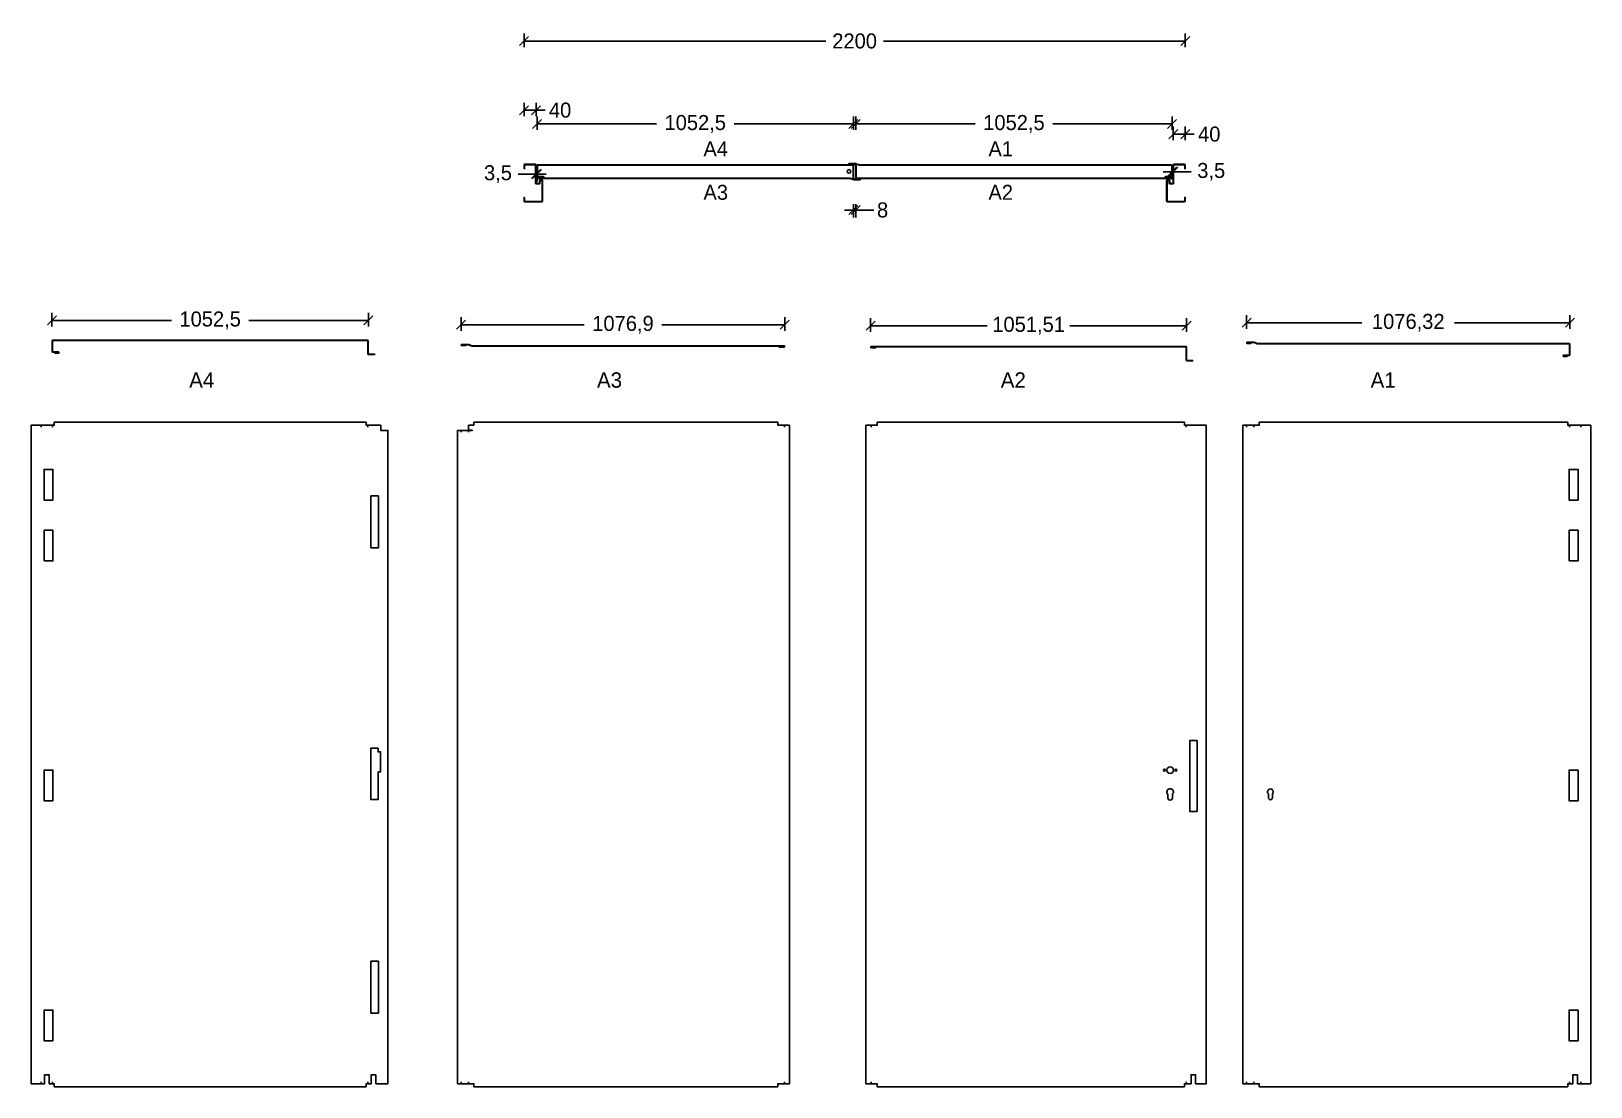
# Model space of a CAD drawing. Header units: inches. Extents: x 0 to 5189, y 0 to 3510.
import ezdxf

# ---------------------------------------------------------------- set-up
doc = ezdxf.new("R2010")
doc.units = ezdxf.units.IN
doc.header["$MEASUREMENT"] = 0
doc.linetypes.add('CENTERX2', pattern=[20.32, 12.7, -2.54, 2.54, -2.54])
doc.layers.add('A-DIMS-INSD', color=7, linetype='Continuous')
doc.dimstyles.new('Sh', dxfattribs={"dimscale": 20, "dimtxt": 2.5, "dimasz": 1.5, "dimexe": 1.25, "dimexo": 0.625, "dimtad": 0, "dimtxsty": 'Standard', "dimblk": 'OBLIQUE', "dimcen": 2.5, "dimadec": 0, "dimazin": 0, "dimtfac": 1, "dimtmove": 0, "dimatfit": 3, "dimfxl": 1, "dimfxlon": 1, "dimarcsym": 0})

# ---------------------------------------------------------------- blocks, each defined once
blk = doc.blocks.new('_Oblique')
at = {"color": 0, "linetype": 'ByBlock', "lineweight": -2}
blk.add_line((-0.5, -0.5), (0.5, 0.5), dxfattribs=at)
blk = doc.blocks.new('*D16')
at = {"layer": 'A-DIMS-INSD', "color": 0, "lineweight": -2, "transparency": 16777216}
for p, q in [((2743.8, 3182), (2743.8, 3227)), ((3796.3, 3182), (3796.3, 3227)), ((2743.8, 3202), (3140.8, 3202)), ((3796.3, 3202), (3399.2, 3202))]:
    blk.add_line(p, q, dxfattribs=at)
at = {"layer": 'Defpoints', "color": 0, "transparency": 16777216}
for p in [(3796.3, 3202), (2743.8, 3078.8), (3796.3, 3079.3)]:
    blk.add_point(p, dxfattribs=at)
at = {"layer": 'A-DIMS-INSD', "color": 0, "lineweight": -2, "transparency": 16777216, "xscale": 30, "yscale": 30, "zscale": 30, "rotation": 180}
blk.add_blockref('_Oblique', (2743.8, 3202), dxfattribs=at)
at = {"layer": 'A-DIMS-INSD', "color": 0, "lineweight": -2, "transparency": 16777216, "xscale": 30, "yscale": 30, "zscale": 30}
blk.add_blockref('_Oblique', (3796.3, 3202), dxfattribs=at)
at = {"layer": 'A-DIMS-INSD', "color": 0, "transparency": 16777216, "insert": (3270, 3202), "char_height": 50, "attachment_point": 5}
blk.add_mtext('1052,5', dxfattribs=at)
blk = doc.blocks.new('*D18')
at = {"color": 0, "lineweight": -2, "transparency": 16777216}
for p, q in [((1639.8, 3227.7), (1639.8, 3272.7)), ((1679.8, 3227.7), (1679.8, 3272.7)), ((1639.8, 3247.7), (1679.8, 3247.7)), ((1679.8, 3247.7), (1709.8, 3247.7))]:
    blk.add_line(p, q, dxfattribs=at)
at = {"layer": 'Defpoints', "color": 0, "transparency": 16777216}
for p in [(1679.8, 3247.7), (1639.8, 3058.8), (1679.8, 3058.8)]:
    blk.add_point(p, dxfattribs=at)
at = {"color": 0, "lineweight": -2, "transparency": 16777216, "xscale": 30, "yscale": 30, "zscale": 30, "rotation": 180}
blk.add_blockref('_Oblique', (1639.8, 3247.7), dxfattribs=at)
at = {"color": 0, "lineweight": -2, "transparency": 16777216, "xscale": 30, "yscale": 30, "zscale": 30}
blk.add_blockref('_Oblique', (1679.8, 3247.7), dxfattribs=at)
at = {"color": 0, "transparency": 16777216, "insert": (1759.8, 3247.7), "char_height": 50, "attachment_point": 5}
blk.add_mtext('40', dxfattribs=at)
blk = doc.blocks.new('*D19')
at = {"color": 0, "lineweight": -2, "transparency": 16777216}
for p, q in [((1639.8, 3457.6), (1639.8, 3502.6)), ((1639.8, 3477.6), (2643.9, 3477.6)), ((3839.8, 3477.6), (2835.6, 3477.6)), ((3839.8, 3457.6), (3839.8, 3502.6))]:
    blk.add_line(p, q, dxfattribs=at)
at = {"layer": 'Defpoints', "color": 0, "transparency": 16777216}
for p in [(3839.8, 3477.6), (1639.8, 3058.8), (3839.8, 3058.8)]:
    blk.add_point(p, dxfattribs=at)
at = {"color": 0, "lineweight": -2, "transparency": 16777216, "xscale": 30, "yscale": 30, "zscale": 30, "rotation": 180}
blk.add_blockref('_Oblique', (1639.8, 3477.6), dxfattribs=at)
at = {"color": 0, "lineweight": -2, "transparency": 16777216, "xscale": 30, "yscale": 30, "zscale": 30}
blk.add_blockref('_Oblique', (3839.8, 3477.6), dxfattribs=at)
at = {"color": 0, "transparency": 16777216, "insert": (2739.8, 3477.6), "char_height": 50, "attachment_point": 5}
blk.add_mtext('2200', dxfattribs=at)
blk = doc.blocks.new('*D17')
at = {"color": 0, "lineweight": -2, "transparency": 16777216}
for p, q in [((1683.3, 3182), (1683.3, 3227)), ((2735.8, 3182), (2735.8, 3227)), ((1683.3, 3202), (2080.4, 3202)), ((2735.8, 3202), (2338.7, 3202))]:
    blk.add_line(p, q, dxfattribs=at)
at = {"layer": 'Defpoints', "color": 0, "transparency": 16777216}
for p in [(2735.8, 3202), (1683.3, 3079.9), (2735.8, 3079.9)]:
    blk.add_point(p, dxfattribs=at)
at = {"color": 0, "lineweight": -2, "transparency": 16777216, "xscale": 30, "yscale": 30, "zscale": 30, "rotation": 180}
blk.add_blockref('_Oblique', (1683.3, 3202), dxfattribs=at)
at = {"color": 0, "lineweight": -2, "transparency": 16777216, "xscale": 30, "yscale": 30, "zscale": 30}
blk.add_blockref('_Oblique', (2735.8, 3202), dxfattribs=at)
at = {"color": 0, "transparency": 16777216, "insert": (2209.5, 3202), "char_height": 50, "attachment_point": 5}
blk.add_mtext('1052,5', dxfattribs=at)
blk = doc.blocks.new('*D20')
at = {"color": 0, "lineweight": -2, "transparency": 16777216}
for p, q in [((3799.8, 3148), (3799.8, 3193)), ((3799.8, 3168), (3839.8, 3168)), ((3839.8, 3148), (3839.8, 3193)), ((3839.8, 3168), (3869.8, 3168))]:
    blk.add_line(p, q, dxfattribs=at)
at = {"layer": 'Defpoints', "color": 0, "transparency": 16777216}
for p in [(3839.8, 3168), (3799.8, 3064.8), (3839.8, 3064.8)]:
    blk.add_point(p, dxfattribs=at)
at = {"color": 0, "lineweight": -2, "transparency": 16777216, "xscale": 30, "yscale": 30, "zscale": 30, "rotation": 180}
blk.add_blockref('_Oblique', (3799.8, 3168), dxfattribs=at)
at = {"color": 0, "lineweight": -2, "transparency": 16777216, "xscale": 30, "yscale": 30, "zscale": 30}
blk.add_blockref('_Oblique', (3839.8, 3168), dxfattribs=at)
at = {"color": 0, "transparency": 16777216, "insert": (3919.8, 3168), "char_height": 50, "attachment_point": 5}
blk.add_mtext('40', dxfattribs=at)
blk = doc.blocks.new('*D21')
at = {"layer": 'A-DIMS-INSD', "color": 0, "lineweight": -2, "transparency": 16777216}
for p, q in [((4043.8, 2520.7), (4043.8, 2565.7)), ((5120.1, 2520.7), (5120.1, 2565.7)), ((4043.8, 2540.7), (4427.8, 2540.7)), ((5120.1, 2540.7), (4736.1, 2540.7))]:
    blk.add_line(p, q, dxfattribs=at)
at = {"layer": 'Defpoints', "color": 0, "transparency": 16777216}
for p in [(5120.1, 2540.7), (4043.8, 2474.1), (5120.1, 2469.3)]:
    blk.add_point(p, dxfattribs=at)
at = {"layer": 'A-DIMS-INSD', "color": 0, "lineweight": -2, "transparency": 16777216, "xscale": 30, "yscale": 30, "zscale": 30, "rotation": 180}
blk.add_blockref('_Oblique', (4043.8, 2540.7), dxfattribs=at)
at = {"layer": 'A-DIMS-INSD', "color": 0, "lineweight": -2, "transparency": 16777216, "xscale": 30, "yscale": 30, "zscale": 30}
blk.add_blockref('_Oblique', (5120.1, 2540.7), dxfattribs=at)
at = {"layer": 'A-DIMS-INSD', "color": 0, "transparency": 16777216, "insert": (4582, 2540.7), "char_height": 50, "attachment_point": 5}
blk.add_mtext('1076,32', dxfattribs=at)
blk = doc.blocks.new('*D22')
at = {"layer": 'A-DIMS-INSD', "color": 0, "lineweight": -2, "transparency": 16777216}
for p, q in [((2793.1, 2510.9), (2793.1, 2555.9)), ((3844.6, 2510.9), (3844.6, 2555.9)), ((2793.1, 2530.9), (3181.3, 2530.9)), ((3844.6, 2530.9), (3456.3, 2530.9))]:
    blk.add_line(p, q, dxfattribs=at)
at = {"layer": 'Defpoints', "color": 0, "transparency": 16777216}
for p in [(3844.6, 2530.9), (2793.1, 2459.7), (3844.6, 2459.3)]:
    blk.add_point(p, dxfattribs=at)
at = {"layer": 'A-DIMS-INSD', "color": 0, "lineweight": -2, "transparency": 16777216, "xscale": 30, "yscale": 30, "zscale": 30, "rotation": 180}
blk.add_blockref('_Oblique', (2793.1, 2530.9), dxfattribs=at)
at = {"layer": 'A-DIMS-INSD', "color": 0, "lineweight": -2, "transparency": 16777216, "xscale": 30, "yscale": 30, "zscale": 30}
blk.add_blockref('_Oblique', (3844.6, 2530.9), dxfattribs=at)
at = {"layer": 'A-DIMS-INSD', "color": 0, "transparency": 16777216, "insert": (3318.8, 2530.9), "char_height": 50, "attachment_point": 5}
blk.add_mtext('1051,51', dxfattribs=at)
blk = doc.blocks.new('*D23')
at = {"layer": 'A-DIMS-INSD', "color": 0, "lineweight": -2, "transparency": 16777216}
for p, q in [((1430.6, 2514), (1430.6, 2559)), ((2507.5, 2514), (2507.5, 2559)), ((1430.6, 2534), (1839.9, 2534)), ((2507.5, 2534), (2098.2, 2534))]:
    blk.add_line(p, q, dxfattribs=at)
at = {"layer": 'Defpoints', "color": 0, "transparency": 16777216}
for p in [(2507.5, 2534), (1430.6, 2466.6), (2507.5, 2462.1)]:
    blk.add_point(p, dxfattribs=at)
at = {"layer": 'A-DIMS-INSD', "color": 0, "lineweight": -2, "transparency": 16777216, "xscale": 30, "yscale": 30, "zscale": 30, "rotation": 180}
blk.add_blockref('_Oblique', (1430.6, 2534), dxfattribs=at)
at = {"layer": 'A-DIMS-INSD', "color": 0, "lineweight": -2, "transparency": 16777216, "xscale": 30, "yscale": 30, "zscale": 30}
blk.add_blockref('_Oblique', (2507.5, 2534), dxfattribs=at)
at = {"layer": 'A-DIMS-INSD', "color": 0, "transparency": 16777216, "insert": (1969.1, 2534), "char_height": 50, "attachment_point": 5}
blk.add_mtext('1076,9', dxfattribs=at)
blk = doc.blocks.new('*D24')
at = {"layer": 'A-DIMS-INSD', "color": 0, "lineweight": -2, "transparency": 16777216}
for p, q in [((69.2, 2528.7), (69.2, 2573.7)), ((69.2, 2548.7), (466.3, 2548.7)), ((1121.8, 2548.7), (724.7, 2548.7)), ((1121.8, 2528.7), (1121.8, 2573.7))]:
    blk.add_line(p, q, dxfattribs=at)
at = {"layer": 'Defpoints', "color": 0, "transparency": 16777216}
for p in [(1121.8, 2548.7), (69.2, 2480.1), (1121.8, 2480.1)]:
    blk.add_point(p, dxfattribs=at)
at = {"layer": 'A-DIMS-INSD', "color": 0, "lineweight": -2, "transparency": 16777216, "xscale": 30, "yscale": 30, "zscale": 30, "rotation": 180}
blk.add_blockref('_Oblique', (69.2, 2548.7), dxfattribs=at)
at = {"layer": 'A-DIMS-INSD', "color": 0, "lineweight": -2, "transparency": 16777216, "xscale": 30, "yscale": 30, "zscale": 30}
blk.add_blockref('_Oblique', (1121.8, 2548.7), dxfattribs=at)
at = {"layer": 'A-DIMS-INSD', "color": 0, "transparency": 16777216, "insert": (595.5, 2548.7), "char_height": 50, "attachment_point": 5}
blk.add_mtext('1052,5', dxfattribs=at)
blk = doc.blocks.new('*D25')
at = {"layer": 'A-DIMS-INSD', "color": 0, "lineweight": -2, "transparency": 16777216}
for p, q in [((2735.8, 2915.7), (2705.8, 2915.7)), ((2735.8, 2935.7), (2735.8, 2890.7)), ((2735.8, 2915.7), (2743.8, 2915.7)), ((2743.8, 2935.7), (2743.8, 2890.7)), ((2743.8, 2915.7), (2803.8, 2915.7))]:
    blk.add_line(p, q, dxfattribs=at)
at = {"layer": 'Defpoints', "color": 0, "transparency": 16777216}
for p in [(2735.8, 3041.9), (2743.8, 3041.9), (2743.8, 2915.7)]:
    blk.add_point(p, dxfattribs=at)
at = {"layer": 'A-DIMS-INSD', "color": 0, "lineweight": -2, "transparency": 16777216, "xscale": 30, "yscale": 30, "zscale": 30}
blk.add_blockref('_Oblique', (2735.8, 2915.7), dxfattribs=at)
at = {"layer": 'A-DIMS-INSD', "color": 0, "lineweight": -2, "transparency": 16777216, "xscale": 30, "yscale": 30, "zscale": 30, "rotation": 180}
blk.add_blockref('_Oblique', (2743.8, 2915.7), dxfattribs=at)
at = {"layer": 'A-DIMS-INSD', "color": 0, "transparency": 16777216, "insert": (2832.9, 2915.7), "char_height": 50, "attachment_point": 5}
blk.add_mtext('8', dxfattribs=at)
blk = doc.blocks.new('*D26')
at = {"layer": 'A-DIMS-INSD', "color": 0, "lineweight": -2, "transparency": 16777216}
for p, q in [((3796.3, 3042.7), (3766.3, 3042.7)), ((3796.3, 3042.7), (3796.3, 3017.7)), ((3796.3, 3042.7), (3799.8, 3042.7)), ((3799.8, 3042.7), (3799.8, 3017.7)), ((3799.8, 3042.7), (3859.8, 3042.7))]:
    blk.add_line(p, q, dxfattribs=at)
at = {"layer": 'Defpoints', "color": 0, "transparency": 16777216}
for p in [(3796.3, 3045.3), (3799.8, 3045.3), (3799.8, 3042.7)]:
    blk.add_point(p, dxfattribs=at)
at = {"layer": 'A-DIMS-INSD', "color": 0, "lineweight": -2, "transparency": 16777216, "xscale": 30, "yscale": 30, "zscale": 30}
blk.add_blockref('_Oblique', (3796.3, 3042.7), dxfattribs=at)
at = {"layer": 'A-DIMS-INSD', "color": 0, "lineweight": -2, "transparency": 16777216, "xscale": 30, "yscale": 30, "zscale": 30, "rotation": 180}
blk.add_blockref('_Oblique', (3799.8, 3042.7), dxfattribs=at)
at = {"layer": 'A-DIMS-INSD', "color": 0, "transparency": 16777216, "insert": (3926.4, 3042.7), "char_height": 50, "attachment_point": 5}
blk.add_mtext('3,5', dxfattribs=at)
blk = doc.blocks.new('*D27')
at = {"layer": 'A-DIMS-INSD', "color": 0, "lineweight": -2, "transparency": 16777216}
for p, q in [((1679.8, 3035.1), (1619.8, 3035.1)), ((1679.8, 3035.1), (1679.8, 3010.1)), ((1683.3, 3035.1), (1679.8, 3035.1)), ((1683.3, 3035.1), (1683.3, 3010.1)), ((1683.3, 3035.1), (1713.3, 3035.1))]:
    blk.add_line(p, q, dxfattribs=at)
at = {"layer": 'Defpoints', "color": 0, "transparency": 16777216}
for p in [(1679.8, 3045.8), (1679.8, 3035.1), (1683.3, 3045.8)]:
    blk.add_point(p, dxfattribs=at)
at = {"layer": 'A-DIMS-INSD', "color": 0, "lineweight": -2, "transparency": 16777216, "xscale": 30, "yscale": 30, "zscale": 30}
blk.add_blockref('_Oblique', (1679.8, 3035.1), dxfattribs=at)
at = {"layer": 'A-DIMS-INSD', "color": 0, "lineweight": -2, "transparency": 16777216, "xscale": 30, "yscale": 30, "zscale": 30, "rotation": 180}
blk.add_blockref('_Oblique', (1683.3, 3035.1), dxfattribs=at)
at = {"layer": 'A-DIMS-INSD', "color": 0, "transparency": 16777216, "insert": (1553.1, 3035.1), "char_height": 50, "attachment_point": 5}
blk.add_mtext('3,5', dxfattribs=at)

msp = doc.modelspace()

# ---------------------------------------------------------------- linework, layer by layer
at = {"color": 1, "linetype": 'Continuous', "lineweight": 25}
msp.add_line((5118.816, 2434.461), (5118.816, 2469.261), dxfattribs=at)
at = {"color": 1, "linetype": 'CENTERX2'}
for p, q in [((11.183, 2200), (11.183, 2198)), ((33.094, 2200), (33.094, 2194)), ((70.549, 2200), (70.549, 2194)), ((1120.453, 2194), (1120.453, 2200)), ((1165.758, 2181), (1165.758, 2183)), ((4043.549, 2194), (4043.549, 2200)), ((4068.069, 2194), (4068.069, 2200)), ((4080.105, 2198), (4080.105, 2200)), ((5118.816, 2200), (5118.816, 2194)), ((5156.271, 2200), (5156.271, 2194)), ((5178.182, 2200), (5178.182, 2198)), ((11.183, 12), (11.183, 10)), ((33.094, 16), (33.094, 10)), ((70.549, 16), (70.549, 10)), ((1120.453, 10), (1120.453, 16)), ((1165.758, 10), (1165.758, 12)), ((4043.549, 10), (4043.549, 16)), ((4068.069, 10), (4068.069, 16)), ((4080.105, 10), (4080.105, 12)), ((5118.816, 16), (5118.816, 10)), ((5156.271, 16), (5156.271, 10)), ((5178.182, 12), (5178.182, 10))]:
    msp.add_line(p, q, dxfattribs=at)
at = {"color": 1}
for p, q in [((76.849, 2198.7), (76.849, 2210)), ((76.849, 2210), (1114.153, 2210)), ((76.849, 2200), (76.849, 2210)), ((1114.153, 2198.7), (1114.153, 2210)), ((1114.153, 2200), (1114.153, 2210)), ((4085.428, 2198.7), (4085.428, 2210)), ((4085.428, 2210), (5112.516, 2210)), ((5112.516, 2198.7), (5112.516, 2210)), ((76.849, 0), (76.849, 11.3)), ((76.849, 0), (1114.153, 0)), ((1114.153, 0), (1114.153, 11.3)), ((4085.428, 0), (4085.428, 11.3)), ((4085.428, 0), (5112.516, 0)), ((5112.516, 0), (5112.516, 11.3)), ((5130.044, 10), (5112.516, 10))]:
    msp.add_line(p, q, dxfattribs=at)
at = {"color": 3, "linetype": 'CENTERX2'}
for p, q in [((1430.706, 2183), (1430.706, 2177)), ((1455.226, 2183), (1455.226, 2177)), ((1467.262, 2183), (1467.262, 2181)), ((2506.231, 2194), (2506.231, 2200)), ((2794.375, 2194), (2794.375, 2200)), ((3843.287, 2200), (3843.287, 2194)), ((3888.591, 2200), (3888.591, 2198)), ((1430.706, 16), (1430.706, 10)), ((1455.226, 16), (1455.226, 10)), ((1467.262, 12), (1467.262, 10)), ((2506.231, 10), (2506.231, 16)), ((2794.375, 10), (2794.375, 16)), ((3843.287, 16), (3843.287, 10)), ((3888.591, 12), (3888.591, 10))]:
    msp.add_line(p, q, dxfattribs=at)
at = {"color": 3}
for p, q in [((1472.262, 2198.7), (1472.262, 2210)), ((1472.262, 2210), (2484.081, 2210)), ((2484.081, 2198.7), (2484.081, 2210)), ((2815.075, 2198.7), (2815.075, 2210)), ((2815.075, 2210), (3836.987, 2210)), ((3836.987, 2198.7), (3836.987, 2210)), ((1472.262, 0), (1472.262, 11.3)), ((2484.081, 0), (1472.262, 0)), ((2484.081, 0), (2484.081, 11.3)), ((2523.086, 10), (2484.081, 10)), ((2815.075, 0), (2815.075, 11.3)), ((2815.075, 0), (3836.987, 0)), ((3836.987, 0), (3836.987, 11.3)), ((3859.456, 10), (3836.987, 10))]:
    msp.add_line(p, q, dxfattribs=at)
for points in [[(1639.767, 3052.824), (1639.767, 3064.824, -0.41421356), (1642.767, 3067.824), (1676.767, 3067.824, -0.41421356), (1679.767, 3064.824), (1679.767, 3005.324, 0.41421356), (1681.267, 3003.824), (1689.767, 3003.824, 0.41421356), (1691.267, 3005.324), (1691.267, 3012.824, -0.41421356), (1694.267, 3015.824), (1698.767, 3015.824, -0.41421356), (1701.767, 3012.824), (1701.767, 2945.824, -0.41421356), (1698.767, 2942.824), (1642.767, 2942.824, -0.41421356), (1639.767, 2945.824), (1639.767, 2957.824), (1641.267, 2957.824), (1641.267, 2945.824, 0.41421356), (1642.767, 2944.324), (1698.767, 2944.324, 0.41421356), (1700.267, 2945.824), (1700.267, 3012.824, 0.41421356), (1698.767, 3014.324), (1694.267, 3014.324, 0.41421356), (1692.767, 3012.824), (1692.767, 3005.324, -0.41421356), (1689.767, 3002.324), (1681.267, 3002.324, -0.41421356), (1678.267, 3005.324), (1678.267, 3064.824, 0.41421356), (1676.767, 3066.324), (1642.767, 3066.324, 0.41421356), (1641.267, 3064.824), (1641.267, 3052.824)], [(3839.767, 3052.824), (3839.767, 3064.824, 0.41421356), (3836.767, 3067.824), (3802.767, 3067.824, 0.41421356), (3799.767, 3064.824), (3799.767, 3005.324, -0.41421356), (3798.267, 3003.824), (3789.767, 3003.824, -0.41421356), (3788.267, 3005.324), (3788.267, 3012.824, 0.41421356), (3785.267, 3015.824), (3780.767, 3015.824, 0.41421356), (3777.767, 3012.824), (3777.767, 2945.824, 0.41421356), (3780.767, 2942.824), (3836.767, 2942.824, 0.41421356), (3839.767, 2945.824), (3839.767, 2957.824), (3838.267, 2957.824), (3838.267, 2945.824, -0.41421356), (3836.767, 2944.324), (3780.767, 2944.324, -0.41421356), (3779.267, 2945.824), (3779.267, 3012.824, -0.41421356), (3780.767, 3014.324), (3785.267, 3014.324, -0.41421356), (3786.767, 3012.824), (3786.767, 3005.324, 0.41421356), (3789.767, 3002.324), (3798.267, 3002.324, 0.41421356), (3801.267, 3005.324), (3801.267, 3064.824, -0.41421356), (3802.767, 3066.324), (3836.767, 3066.324, -0.41421356), (3838.267, 3064.824), (3838.267, 3052.824)], [(3782.119, 972.282), (3782.119, 960.829, 1), (3797.119, 960.829), (3797.119, 972.282, 2.53956513)]]:
    msp.add_lwpolyline(points, format="xyb", close=True)
at = {"color": 1, "linetype": 'Continuous', "lineweight": 25}
for points in [[(1684.567, 3028.424, 0.41421356), (1685.867, 3027.124), (1704.267, 3027.124, -1), (1704.267, 3022.524), (1693.267, 3022.524), (1693.267, 3023.824), (1704.267, 3023.824, 1), (1704.267, 3025.824), (1685.867, 3025.824, -0.41421356), (1683.267, 3028.424), (1683.267, 3063.224, -0.41421356), (1685.867, 3065.824), (2733.167, 3065.824, -0.41421356), (2735.767, 3063.224), (2735.767, 3020.574, 0.41421356), (2737.067, 3019.274), (2757.317, 3019.274), (2757.317, 3017.974), (2737.067, 3017.974, -0.41421356), (2734.467, 3020.574), (2734.467, 3063.224, 0.41421356), (2733.167, 3064.524), (1685.867, 3064.524, 0.41421356), (1684.567, 3063.224)], [(70.549, 2445.33, 0.41421356), (71.849, 2444.03), (90.249, 2444.03, -1), (90.249, 2439.43), (79.249, 2439.43), (79.249, 2440.73), (90.249, 2440.73, 1), (90.249, 2442.73), (71.849, 2442.73, -0.41421356), (69.249, 2445.33), (69.249, 2480.13, -0.41421356), (71.849, 2482.73), (1119.153, 2482.73, -0.41421356), (1121.753, 2480.13), (1121.753, 2437.48, 0.41421356), (1123.053, 2436.18), (1143.303, 2436.18), (1143.303, 2434.88), (1123.053, 2434.88, -0.41421356), (1120.453, 2437.48), (1120.453, 2480.13, 0.41421356), (1119.153, 2481.43), (71.849, 2481.43, 0.41421356), (70.549, 2480.13)], [(4129.769, 974.072, 2.52741588), (4116.769, 974.072), (4116.769, 961, 1), (4129.769, 961)]]:
    msp.add_lwpolyline(points, format="xyb", close=True, dxfattribs=at)
at = {"color": 1}
msp.add_lwpolyline([(3794.967, 3028.424, -0.41421356), (3793.667, 3027.124), (3775.267, 3027.124, 1), (3775.267, 3022.524), (3786.267, 3022.524), (3786.267, 3023.824), (3775.267, 3023.824, -1), (3775.267, 3025.824), (3793.667, 3025.824, 0.41421356), (3796.267, 3028.424), (3796.267, 3063.224, 0.41421356), (3793.667, 3065.824), (2756.575, 3065.824, -0.08748866), (2756.131, 3065.902), (2745.375, 3069.817, 0.08748866), (2744.486, 3069.974), (2721.894, 3069.974, 1), (2721.894, 3066.074), (2734.444, 3066.074), (2734.444, 3067.374), (2721.894, 3067.374, -1), (2721.894, 3068.674), (2744.486, 3068.674, -0.08748866), (2744.93, 3068.596), (2755.686, 3064.681, 0.08748866), (2756.575, 3064.524), (3793.667, 3064.524, -0.41421356), (3794.967, 3063.224)], format="xyb", close=True, dxfattribs=at)
at = {"color": 3, "linetype": 'Continuous', "lineweight": 25}
for points in [[(2745.065, 3023.424, 0.41421356), (2746.365, 3022.124), (3793.021, 3022.124, 1), (3793.021, 3024.024), (3778.271, 3024.024), (3778.271, 3025.324), (3793.021, 3025.324, -1), (3793.021, 3020.824), (2746.365, 3020.824, -0.41421356), (2743.765, 3023.424), (2743.765, 3066.074, 0.41421356), (2742.465, 3067.374), (2724.215, 3067.374), (2724.215, 3068.674), (2742.465, 3068.674, -0.41421356), (2745.065, 3066.074)], [(2724.609, 3021.967, 0.08748866), (2723.72, 3022.124), (1685.706, 3022.124, -1), (1685.706, 3024.024), (1701.906, 3024.024), (1701.906, 3025.324), (1685.706, 3025.324, 1), (1685.706, 3020.824), (2723.72, 3020.824, -0.08748866), (2724.165, 3020.746), (2734.92, 3016.831, 0.08748866), (2735.81, 3016.674), (2758.401, 3016.674, 1), (2758.401, 3020.574), (2745.851, 3020.574), (2745.851, 3019.274), (2758.401, 3019.274, -1), (2758.401, 3017.974), (2735.81, 3017.974, -0.08748866), (2735.365, 3018.052)], [(1466.373, 2463.252, 0.08748866), (1467.262, 2463.095), (2505.281, 2463.095, -1), (2505.281, 2461.195), (2489.081, 2461.195), (2489.081, 2459.895), (2505.281, 2459.895, 1), (2505.281, 2464.395), (1467.262, 2464.395, -0.08748866), (1466.818, 2464.473), (1456.062, 2468.388, 0.08748866), (1455.173, 2468.545), (1432.581, 2468.545, 1), (1432.581, 2464.645), (1445.131, 2464.645), (1445.131, 2465.945), (1432.581, 2465.945, -1), (1432.581, 2467.245), (1455.173, 2467.245, -0.08748866), (1455.617, 2467.167)], [(3843.287, 2459.345, 0.41421356), (3841.987, 2460.645), (2795.325, 2460.645, 1), (2795.325, 2458.745), (2810.075, 2458.745), (2810.075, 2457.445), (2795.325, 2457.445, -1), (2795.325, 2461.945), (3841.987, 2461.945, -0.41421356), (3844.587, 2459.345), (3844.587, 2416.695, 0.41421356), (3845.887, 2415.395), (3864.137, 2415.395), (3864.137, 2414.095), (3845.887, 2414.095, -0.41421356), (3843.287, 2416.695)]]:
    msp.add_lwpolyline(points, format="xyb", close=True, dxfattribs=at)
at = {"color": 0}
for points in [[(2854.42, 3065.824), (2844.42, 3065.824), (2844.42, 3064.524), (2854.42, 3064.524)], [(2854.42, 3022.124), (2844.42, 3022.124), (2844.42, 3020.824), (2854.42, 3020.824)], [(3751.559, 2460.645), (3761.559, 2460.645), (3761.559, 2461.945), (3751.559, 2461.945)], [(3799.059, 2461.945), (3780.059, 2461.945), (3780.059, 2460.645), (3799.059, 2460.645)], [(4132.769, 2471.861), (4113.769, 2471.861), (4113.769, 2470.561), (4132.769, 2470.561)], [(4161.269, 2471.861), (4151.269, 2471.861), (4151.269, 2470.561), (4161.269, 2470.561)]]:
    msp.add_lwpolyline(points, close=True, dxfattribs=at)
at = {"color": 1}
msp.add_lwpolyline([(5118.816, 2434.461, -0.41421356), (5117.516, 2433.161), (5099.116, 2433.161, 1), (5099.116, 2428.561), (5110.116, 2428.561), (5110.116, 2429.861), (5099.116, 2429.861, -1), (5099.116, 2431.861), (5117.516, 2431.861, 0.41421356), (5120.116, 2434.461), (5120.116, 2469.261, 0.41421356), (5117.516, 2471.861), (4080.428, 2471.861, -0.08748866), (4079.983, 2471.939), (4069.227, 2475.854, 0.08748866), (4068.338, 2476.011), (4045.746, 2476.011, 1), (4045.746, 2472.111), (4058.296, 2472.111), (4058.296, 2473.411), (4045.746, 2473.411, -1), (4045.746, 2474.711), (4068.338, 2474.711, -0.08748866), (4068.783, 2474.632), (4079.538, 2470.718, 0.08748866), (4080.428, 2470.561), (5117.516, 2470.561, -0.41421356), (5118.816, 2469.261)], format="xyb", dxfattribs=at)
at = {"color": 1, "linetype": 'Continuous', "lineweight": 25}
for points in [[(76.849, 2200), (0, 2200), (0, 10), (44.321, 10)], [(1146.681, 10), (1186.835, 10), (1186.835, 2183), (1162.881, 2183), (1162.881, 2200), (1114.153, 2200)], [(4085.428, 2200), (4031.566, 2200), (4031.566, 10), (4085.428, 10)], [(5145.044, 10), (5189.365, 10), (5189.365, 2200), (5112.516, 2200)], [(59.321, 10), (76.849, 10)], [(1114.153, 10), (1131.681, 10)]]:
    msp.add_lwpolyline(points, dxfattribs=at)
at = {"color": 3, "linetype": 'Continuous', "lineweight": 25}
for points in [[(1472.262, 2200), (1455.426, 2200), (1455.426, 2183.25), (1467.557, 2183.25), (1467.557, 2183), (1418.723, 2183), (1418.723, 10), (1472.262, 10)], [(2523.086, 10), (2523.086, 2200), (2484.081, 2200)], [(2815.075, 10), (2777.52, 10), (2777.52, 2200), (2815.075, 2200)], [(3836.987, 2200), (3909.669, 2200), (3909.669, 10), (3874.456, 10)]]:
    msp.add_lwpolyline(points, dxfattribs=at)
at = {"color": 1, "linetype": 'Continuous', "lineweight": 25}
for points in [[(72.526, 1951), (72.526, 2053), (42.621, 2053), (42.621, 1951)], [(5146.921, 1951), (5146.921, 2053), (5117.016, 2053), (5117.016, 1951)], [(1130.606, 1792.5), (1130.606, 1965), (1155.606, 1965), (1155.606, 1792.5)], [(42.621, 1749), (72.526, 1749), (72.526, 1851), (42.621, 1851)], [(5117.016, 1749), (5146.921, 1749), (5146.921, 1851), (5117.016, 1851)], [(72.526, 951), (72.526, 1053), (42.621, 1053), (42.621, 951)], [(5146.921, 951), (5146.921, 1053), (5117.016, 1053), (5117.016, 951)], [(1155.606, 417.5), (1155.606, 245), (1130.606, 245), (1130.606, 417.5)], [(72.526, 153), (72.526, 255), (42.621, 255), (42.621, 153)], [(5146.921, 153), (5146.921, 255), (5117.016, 255), (5117.016, 153)]]:
    msp.add_lwpolyline(points, close=True, dxfattribs=at)
for points in [[(3879.516, 1151.05), (3855.016, 1151.05), (3855.016, 915.75), (3879.516, 915.75)], [(1154.173, 1047.4), (1154.173, 955.15), (1129.673, 955.15), (1129.673, 1125.65), (1154.173, 1125.65), (1154.173, 1113.4), (1162.5, 1113.4), (1162.5, 1047.4)]]:
    msp.add_lwpolyline(points, close=True)
at = {"color": 1}
for points in [[(44.321, 10), (44.321, 40), (59.321, 40), (59.321, 10)], [(1146.681, 10), (1146.681, 40), (1131.681, 40), (1131.681, 10)], [(5130.044, 10), (5130.044, 40), (5145.044, 40), (5145.044, 10)]]:
    msp.add_lwpolyline(points, dxfattribs=at)
at = {"color": 3}
msp.add_lwpolyline([(3859.456, 10), (3859.456, 40), (3874.456, 40), (3874.456, 10)], dxfattribs=at)
at = {"color": 7, "linetype": 'Continuous', "lineweight": 25}
msp.add_circle((2721.017, 3043.974), 6, dxfattribs=at)
at = {"linetype": 'Continuous', "lineweight": 25}
for centre in [(3770.619, 1052.9), (3808.619, 1052.9)]:
    msp.add_circle(centre, 3.5, dxfattribs=at)
msp.add_circle((3789.619, 1052.9), 11)

# ---------------------------------------------------------------- texts
at = {"attachment_point": 1}
for s, width, gutter_width, insert, char_height in [('A4', 13802.5635, 2.957, (2236.823, 3144.227), 50), ('A1', 13802.5635, 2.957, (3185.087, 3144.227), 50), ('A3', 13802.5635, 2.957, (2236.823, 2999.659), 50), ('A2', 13802.5635, 2.957, (3185.087, 2999.659), 50), ('A4', 225.66434, 2.551, (525.778, 2375.955), 51.0284), ('A3', 225.66434, 2.551, (1882.571, 2375.955), 51.0284), ('A2', 225.66434, 2.551, (3226.116, 2375.955), 51.0284), ('A1', 225.66434, 2.551, (4456.841, 2375.955), 51.0284)]:
    msp.add_mtext_dynamic_manual_height_columns(s, width=width, gutter_width=gutter_width, heights=[0], dxfattribs=dict(at, insert=insert, char_height=char_height))

# ---------------------------------------------------------------- dimensions: what is measured, and where the dimension line sits
at = {"color": 0}
for base, p1, p2, picture, middle in [((3839.767, 3477.566), (1639.767, 3058.824), (3839.767, 3058.824), '*D19', (2739.767, 3477.566)), ((1679.767, 3247.699), (1639.767, 3058.824), (1679.767, 3058.824), '*D18', (1759.767, 3247.699)), ((2735.767, 3202.032), (1683.267, 3079.863), (2735.767, 3079.863), '*D17', (2209.517, 3202.032)), ((3839.767, 3167.993), (3799.767, 3064.824), (3839.767, 3064.824), '*D20', (3919.767, 3167.993))]:
    dim = msp.add_linear_dim(base=base, p1=p1, p2=p2, dimstyle='Sh', dxfattribs=at)
    dim.commit()
    dim.dimension.update_dxf_attribs({"geometry": picture, "text_midpoint": middle})
at = {"layer": 'A-DIMS-INSD', "color": 0}
for base, p1, p2, picture, middle in [((3796.267, 3202.032), (2743.765, 3078.788), (3796.267, 3079.344), '*D16', (3270.016, 3202.032)), ((1679.767, 3035.134), (1683.267, 3045.824), (1679.767, 3045.824), '*D27', (1553.1, 3035.134)), ((3799.767, 3042.712), (3796.267, 3045.305), (3799.767, 3045.305), '*D26', (3926.434, 3042.712)), ((2743.765, 2915.712), (2735.767, 3041.899), (2743.765, 3041.899), '*D25', (2832.932, 2915.712)), ((1121.753, 2548.746), (69.249, 2480.13), (1121.753, 2480.13), '*D24', (595.501, 2548.746)), ((2507.531, 2534.025), (1430.631, 2466.595), (2507.531, 2462.145), '*D23', (1969.081, 2534.025)), ((3844.587, 2530.944), (2793.075, 2459.695), (3844.587, 2459.345), '*D22', (3318.831, 2530.944)), ((5120.116, 2540.723), (4043.796, 2474.061), (5120.116, 2469.261), '*D21', (4581.956, 2540.723))]:
    dim = msp.add_linear_dim(base=base, p1=p1, p2=p2, dimstyle='Sh', dxfattribs=at)
    dim.commit()
    dim.dimension.update_dxf_attribs({"geometry": picture, "text_midpoint": middle})

doc.saveas('drawing.dxf')
